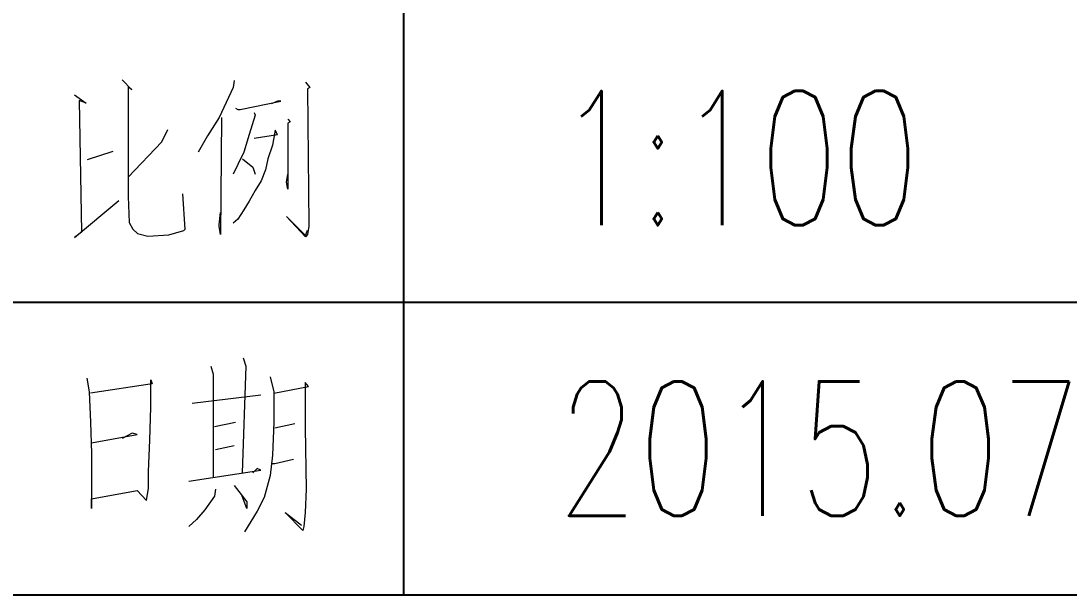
# Model space of a CAD drawing. Header units: millimetres. Extents: x 172649 to 472543, y 238332 to 449264.
# Drawn here: x 274511 to 277017, y 274222 to 275595 of the extents above; entities that cross this region are included whole.
import ezdxf

# ---------------------------------------------------------------- set-up
doc = ezdxf.new("R2010")
doc.units = ezdxf.units.MM
doc.header["$LTSCALE"] = 1000
doc.layers.add('PUB_TEXT', color=7, linetype='Continuous')
doc.styles.add('HZ', font='geditxt.shx', dxfattribs={"width": 0.75, "bigfont": 'hzfs_1.shx'})
doc.styles.get("Standard").update_dxf_attribs({"font": 'txt', "bigfont": 'gbcbig.shx'})

msp = doc.modelspace()

# ---------------------------------------------------------------- linework, layer by layer
at = {"color": 2}
for p, q in [((275426.5, 274222), (275426.5, 277022)), ((287926.5, 274922), (269926.5, 274922))]:
    msp.add_line(p, q, dxfattribs=at)
at = {"color": 7}
msp.add_line((287926.5, 274222), (269926.5, 274222), dxfattribs=at)
at = {"color": 7, "lineweight": 0}
for points in [[(274753.3, 275454.5), (274776, 275430.9), (274767.4, 275438), (274767.4, 275369), (274767.4, 275300), (274767.4, 275238), (274767.4, 275191.7), (274767.4, 275188.6), (274767.4, 275175.3), (274769.8, 275113.3), (274778.4, 275096.9), (274789.4, 275086.7), (274814.5, 275080.4), (274864.7, 275083.5), (274900.7, 275093.7), (274903.9, 275096.9), (274898.4, 275181.6)], [(275021, 275452.6), (275018.6, 275436.1), (274984.9, 275364), (274957.4, 275320.8), (274934.7, 275281.6)], [(275191.1, 275448.7), (275202.1, 275436.1), (275196.6, 275433), (275199.8, 275107.5), (275199.8, 275104.4), (275196.6, 275084.8), (275191.1, 275078.5), (275146.4, 275127.9), (275191.1, 275081.7), (275196.6, 275095)], [(274638.8, 275418.4), (274667, 275398.8), (274650.6, 275405.1), (274656.1, 275089.8), (274638.8, 275077.3), (274744.7, 275165.9)], [(275024.1, 275386.7), (275029.6, 275383.6), (275035.1, 275383.6), (275132.3, 275403.2), (275124.5, 275403.2), (275110.4, 275396.9)], [(275068.8, 275376.5), (275071.1, 275370.2), (275057, 275324), (275043.7, 275281.6), (275029.6, 275251.8), (275018.6, 275229.1)], [(274990.4, 275364), (274988, 275084.8), (274984.9, 275104.4), (274984.9, 275107.5), (274988, 275137.3)], [(275149.6, 275360.1), (275155.1, 275353.8), (275149.6, 275350.6), (275149.6, 275193), (275146.4, 275209.5), (275149.6, 275229.1)], [(274767.4, 275221.5), (274848.2, 275306.2), (274862.3, 275336)], [(275068.8, 275314.6), (275124.5, 275324), (275119, 275334.2), (275112.7, 275298.1), (275101.7, 275265.2), (275096.2, 275239.3), (275085.3, 275212.6), (275071.1, 275189.9), (275057, 275164), (275043.7, 275143.6), (275029.6, 275120.9), (275018.6, 275111.5)], [(274670.2, 275263.9), (274731.3, 275283.5)], [(275040.6, 275265.2), (275065.7, 275245.6), (275071.1, 275229.1)], [(275042.5, 274789.4), (275048.8, 274769.8), (275040.2, 274514.1)], [(274964.9, 274769.8), (274970.4, 274750.2), (274970.4, 274504.7)], [(274668.9, 274740.7), (274674.4, 274707.8), (274677.6, 274635.7), (274679.9, 274560.4), (274679.9, 274550.2), (274679.9, 274497.6), (274679.9, 274428.6), (274679.9, 274452.2), (274788.9, 274471.8), (274810.9, 274448.2), (274816.4, 274478), (274816.4, 274517.3), (274819.5, 274592.5), (274821.9, 274671.7), (274821.9, 274736.8), (274825, 274727.4), (274677.6, 274704.7)], [(275106.8, 274743.9), (275115.5, 274707.8), (275115.5, 274635.7), (275112.3, 274556.5), (275106.8, 274507.8), (275092.7, 274455.3), (275076.3, 274422.4), (275045.7, 274373)], [(275115.5, 274704.7), (275198.6, 274721.1), (275190.8, 274730.6), (275190.8, 274628.6), (275190.8, 274622.3), (275193.1, 274474.9), (275190.8, 274419.2), (275187.6, 274386.3), (275185.3, 274376.1), (275142.9, 274419.2), (275182.1, 274389.4)], [(274920.2, 274681.2), (275084.9, 274700.8)], [(274973.5, 274625.5), (275023.7, 274635.7)], [(275117.8, 274622.3), (275165.7, 274632.5)], [(274679.9, 274586.3), (274788.9, 274605.9), (274777.2, 274609), (274752.9, 274596.5)], [(274975.9, 274569.8), (275020.6, 274580)], [(275112.3, 274536.9), (275117.8, 274536.9), (275162.5, 274547.1)], [(274912.4, 274494.5), (275084.9, 274520.4), (275076.3, 274524.3), (275065.3, 274514.1)], [(274975.9, 274474.9), (274973.5, 274458.4), (274950.8, 274425.5), (274931.2, 274402.8), (274912.4, 274386.3)], [(275020.6, 274484.3), (275051.2, 274445.1), (275051.2, 274428.6), (275040.2, 274458.4)]]:
    msp.add_lwpolyline(points, dxfattribs=at)

# ---------------------------------------------------------------- texts
msp.add_text('445566', height=0.01).set_placement((274679.9, 274452.2))
at = {"layer": 'PUB_TEXT', "style": 'HZ', "width": 0.7}
for s, p in [('1:100', (275792.9, 275106.6)), ('2015.07.28', (275792.9, 274411.6))]:
    msp.add_text(s, height=321.41, dxfattribs=at).set_placement(p)

doc.saveas('drawing.dxf')
